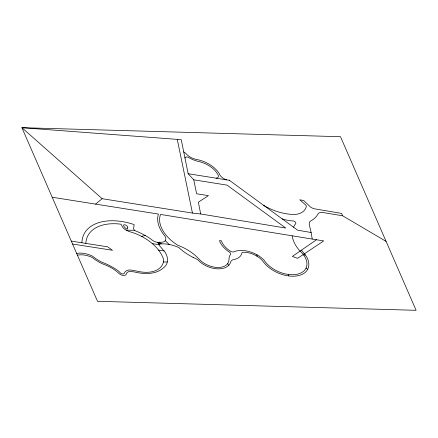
<?xml version="1.0" encoding="UTF-8"?>
<svg xmlns="http://www.w3.org/2000/svg" width="438" height="438" viewBox="0 0 438 438"><rect width="100%" height="100%" fill="white"/><g stroke="black" fill="none" stroke-linecap="round" stroke-linejoin="round"><path stroke-width="0.66" d="M76.655 253.427A19.064 11.738 24.4 0 1 92.484 256.164A35.856 22.075 24.4 0 0 102.076 262.296A44.112 27.156 24.4 0 1 117.083 270.027A12.614 7.764 24.4 0 1 120.428 272.983A2.524 1.555 24.4 0 0 122.793 273.942A2.524 1.555 24.4 0 0 124.376 273.098A9.329 5.743 24.4 0 1 133.289 270.46L137.39 271.215A28.541 17.569 24.4 0 0 163.412 261.946L163.659 259.641A37.526 23.105 24.4 0 0 159.032 250.728C154.138 244.256 147.475 239.301 140.253 235.693A37.526 23.105 24.4 0 0 128.285 231.319A1.582 0.975 24.4 0 0 127.058 230.536L126.396 230.235A7.408 4.561 24.4 0 1 121.715 225.274A2.316 1.429 24.4 0 0 120.74 224.163A45.749 28.163 24.4 0 0 85.837 243.424L71.274 241.07M77.427 255.195A17.646 10.862 24.4 0 1 92.314 257.56A29.713 18.292 24.4 0 0 105.635 265.094A27.145 16.71 24.4 0 1 118.484 272.978A4.024 2.48 24.4 0 0 120.127 274.281A4.369 2.694 24.4 0 0 126.182 274.451A7.046 4.336 24.4 0 1 131.663 271.549A46.527 28.645 24.4 0 1 137.253 272.567A35.122 21.621 24.4 0 0 163.275 267.979A24.276 14.947 24.4 0 0 165.022 252.085L159.98 246.227A2.152 1.325 24.4 0 1 159.175 244.7L159.24 244.508A2.152 1.325 24.4 0 1 159.93 243.993L161.392 243.878A26.74 16.463 24.4 0 1 178.879 247.585A40.4 24.873 24.4 0 0 193.519 257.604A20.214 12.445 24.4 0 1 197.828 259.833A19.157 11.793 24.4 0 0 214.193 268.489A20.63 12.702 24.4 0 0 230.722 261.973A7.824 4.818 24.4 0 1 233.454 259.608A19.223 11.837 24.4 0 0 241.836 253.356A3.033 1.867 24.4 0 1 242.86 252.255A17.476 10.758 24.4 0 1 262.619 260.873A26.143 16.096 24.4 0 0 287.032 275.688L289.879 276.077A26.242 16.157 24.4 0 0 306.414 256.411L301.448 250.131M228.691 265.384L227.672 263.643L228.702 261.634L229.036 259.351A18.692 11.508 24.4 0 1 230.755 254.171A3.175 1.955 24.4 0 0 229.216 251.949A21.221 13.063 24.4 0 1 219.482 240.582L221.387 240.801A18.976 11.684 24.4 0 0 229.446 250.525A3.915 2.409 24.4 0 0 233.454 251.992A22.13 13.627 24.4 0 1 263.911 259.969A24.216 14.908 24.4 0 0 288.39 274.467L288.806 275.935M95.61 204.113L102.147 198.699L192.446 213.071L200.697 213.974L285.757 228.056L227.048 185.126L193.76 179.826L188.143 173.716L181.255 139.678L21.9 127.693L97.504 301.3L416.1 310.307L340.496 136.7L21.9 127.693L102.147 198.699M316.488 239.728L292.381 256.405L297.561 258.327L323.72 240.927L160.527 214.439A36.283 22.338 24.4 0 0 177.812 245.285A36.327 22.365 24.4 0 1 199 259.055A17.969 11.065 24.4 0 0 227.672 263.643M157.757 242.428L158.534 242.274A6.866 4.227 24.4 0 1 160.259 242.258A7.687 4.736 24.4 0 0 164.951 236.17A39.283 24.183 24.4 0 1 158.43 214.072L52.182 197.231M141.507 236.367L145.192 235.469M303.693 255.015L305.313 254.796M126.396 230.235L134.586 230.257M163.412 261.946L167.321 261.984M81.944 242.641A49.582 30.523 24.4 0 1 134.17 224.601L133.65 227.946A3.225 1.987 24.4 0 0 136.054 231.133A43.866 27.008 24.4 0 1 151.198 239.285A7.364 4.533 24.4 0 0 157.346 242.307L157.948 242.378M158.512 250.093L164.206 250.914M85.837 243.424L107.584 246.791L112.5 250.279L72.571 244.043M152.293 243.621L159.175 244.7M188.143 173.716L229.419 180.314M386.086 241.382L342.609 215.775L322.691 212.49A6.154 3.789 24.4 0 0 317.84 214.253A40.86 25.158 24.4 0 1 310.126 221.349A9.483 5.836 24.4 0 0 309.359 224.831L311.106 232.507L297.654 230.202L229.151 180.122M193.109 257.435L193.519 257.604M183.73 151.904L185.767 153.399A12.554 7.731 24.4 0 0 196.038 159.394A23.827 14.668 24.4 0 1 219.153 173.382A8.749 5.387 24.4 0 0 226.692 179.881M159.158 242.219L161.392 243.878M292.157 235.803A38.708 23.833 24.4 0 0 299.055 250.005L303.342 254.483L304.892 256.832A24.079 14.826 24.4 0 1 306.074 267.996L307.679 269.321M165.252 240.714L169.216 244.464M158.332 242.302L159.93 243.993M157.346 242.307L159.24 244.508L158.534 242.274M342.609 215.775L341.58 213.41L314.648 208.838A7.057 4.342 24.4 0 1 310.575 207.086L303.638 200.489L299.751 199.783L305.461 204.77A4.632 2.852 24.4 0 1 306.354 206.238A22.376 13.775 24.4 0 1 295.289 214.456A40.816 25.13 24.4 0 1 263.539 205.258M177.286 139.448L192.446 213.071M193.76 179.826L196.607 193.771L208.417 195.655L198.343 202.192L200.697 213.974M311.051 232.206L312.228 239M256.98 254.806L257.029 256.219M306.085 268.001A24.106 14.843 24.4 0 1 288.39 274.462M293.657 227.278A19.245 11.848 24.4 0 1 295.568 223.895A2.464 1.517 24.4 0 0 295.097 221.842A2.464 1.517 24.4 0 0 292.272 220.916A28.421 17.498 24.4 0 1 282.165 218.88M184.984 158.096A2.809 1.73 24.4 0 1 188.302 157.308A22.114 13.611 24.4 0 0 198.02 161.365A20.794 12.801 24.4 0 1 218.283 175.288A4.561 2.809 24.4 0 1 216.137 178.189M127.693 227.897L127.633 228.685A0.909 0.558 24.4 0 1 126.379 228.784L125.98 228.521A5.409 3.334 24.4 0 1 123.636 225.597A1.215 0.75 24.4 0 1 124.529 224.765A2.902 1.79 24.4 0 1 127.463 226.621A3.225 1.987 24.4 0 1 127.693 227.897"/></g></svg>
